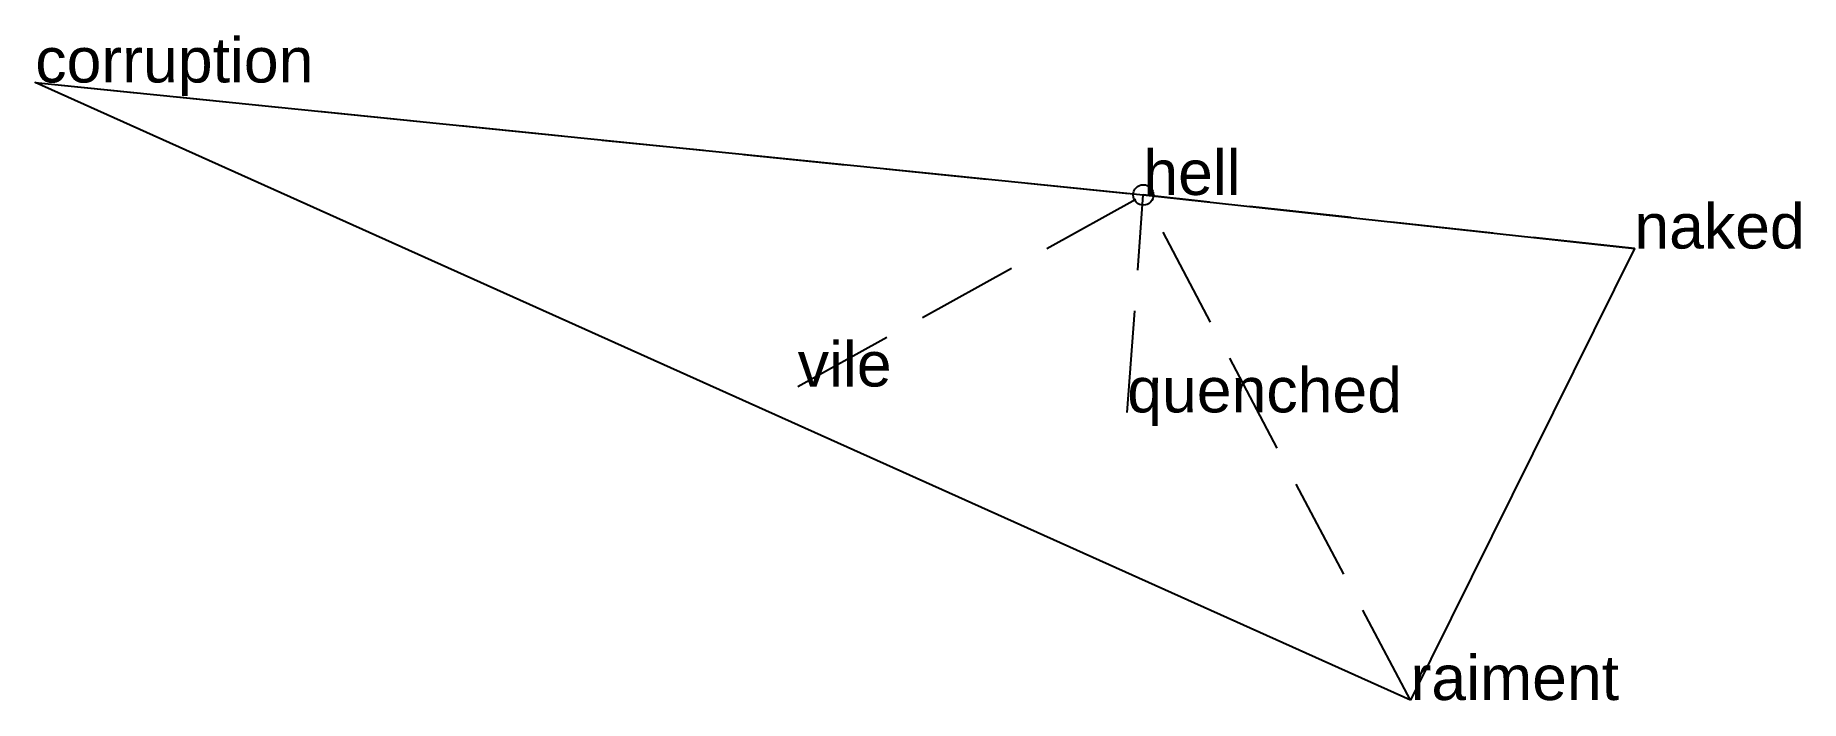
# Model space of a CAD drawing. Extents: x -2.72 to 1.61, y -1.24 to 0.39.
import ezdxf

# ---------------------------------------------------------------- set-up
doc = ezdxf.new("R2010")
doc.units = 0
doc.linetypes.add('DASHED2', pattern=[0.3, 0.25, -0.05])
doc.layers.add('TEXT', color=1, linetype='CONTINUOUS')
doc.styles.get("Standard").update_dxf_attribs({"font": 'arial.ttf'})

msp = doc.modelspace()

# ---------------------------------------------------------------- linework, layer by layer
at = {"linetype": 'DASHED2'}
for p in [(-2.7221, 0.2763), (-0.8489, -0.4705), (-0.0395, -0.5341), (0, 0), (0.6565, -1.2407), (1.2063, -0.1316)]:
    msp.add_line(p, (0, 0), dxfattribs=at)
msp.add_circle((0, 0), 0.025)
at = {"layer": 'OUTLINE', "linetype": 'CONTINUOUS'}
msp.add_polyline3d([(0.6565, -1.2407, 0), (-2.7221, 0.2763, 0), (0, 0, 0), (1.2063, -0.1316, 0), (0.6565, -1.2407, 0)], close=True, dxfattribs=at)

# ---------------------------------------------------------------- texts
at = {"layer": 'TEXT'}
for s, p in [('corruption', (-2.7221, 0.2763)), ('hell', (0, 0)), ('naked', (1.2063, -0.1316)), ('vile', (-0.8489, -0.4705)), ('quenched', (-0.0395, -0.5341)), ('raiment', (0.6565, -1.2407))]:
    msp.add_text(s, height=0.11, dxfattribs=at).set_placement(p)

doc.saveas('drawing.dxf')
